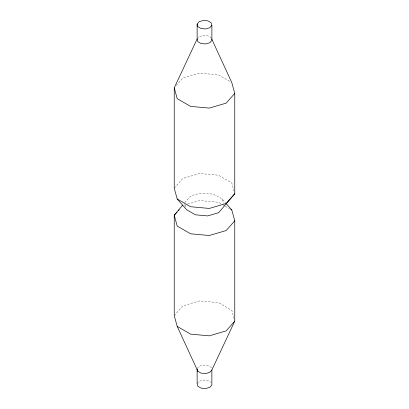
<?xml version="1.0" encoding="UTF-8"?>
<svg xmlns="http://www.w3.org/2000/svg" width="409" height="409" viewBox="0 0 409 409"><rect width="100%" height="100%" fill="white"/><g stroke="black" fill="none" stroke-linecap="round" stroke-linejoin="round"><path stroke-width="0.31" stroke-dasharray="2.04 1.53" d="M197.128 39.019L199.224 36.641L203.334 35.435L207.89 35.849L211.151 37.735M176.284 85.537L182.833 78.119L199.704 73.155L218.411 74.862L230.732 81.979M174.234 188.196L182.833 178.457L199.704 173.493L218.411 175.2L231.801 182.935L234.106 191.335M184.71 202.69L190.333 196.32C201.974 191.023 217.593 192.128 225.64 202.987M174.234 315.605L182.833 305.866L199.704 300.901L218.411 302.609L231.801 310.344L234.106 318.739M197.128 368.637L199.224 366.265L203.334 365.053L207.89 365.472L211.151 367.354L211.586 368.933M197.128 383.622L199.224 381.244L203.334 380.038L207.89 380.452L211.151 382.338M184.04 205.17L185.241 204.817M187.654 204.106L199.704 200.563L218.411 202.271L222.695 204.745M223.232 205.057L224.838 205.983M225.374 206.294L229.659 208.764M222.353 199.249L223.483 203.365M185.354 205.042L186.003 207.399"/><path stroke-width="0.61" d="M211.678 38.886L231.801 82.598L234.766 93.395L234.766 193.733L218.667 212.68L207.634 215.926L195.405 214.807L186.647 209.751L177.199 198.999L174.234 188.196L174.234 87.858L197.128 39.019L197.128 24.034L199.224 21.662L203.334 20.45L207.89 20.864L211.151 22.751L211.872 25.378L211.872 40.363L209.776 42.735L205.666 43.947L201.11 43.528L197.849 41.646L197.128 39.019M182.695 205.108L174.234 215.267L174.234 315.605L177.199 326.402L197.849 371.265L201.11 373.151L205.666 373.565L209.776 372.359L211.872 369.981L234.766 321.142L234.766 220.804L231.801 210.001L226.049 203.457M211.872 25.378L209.776 27.756L205.666 28.962L201.11 28.548L197.849 26.662L197.128 24.034M234.766 93.395L226.167 103.134L209.296 108.099L190.589 106.391L177.199 98.656L174.234 87.858M177.102 212.02L174.234 215.267L177.199 226.065L190.589 233.8L209.296 235.507L226.167 230.543L234.766 220.804M178.329 210.63L179.147 209.699M234.766 193.733L226.167 203.472L209.296 208.437L190.589 206.729L177.199 198.999M234.766 321.142L226.167 330.881L209.296 335.845L190.589 334.138L177.199 326.402M230.732 209.382L231.801 210.001M197.414 369.69L197.849 371.265M211.872 369.981L211.872 384.966L209.776 387.338L205.666 388.55L201.11 388.136L197.849 386.249L197.128 383.622L197.128 369.261"/></g></svg>
